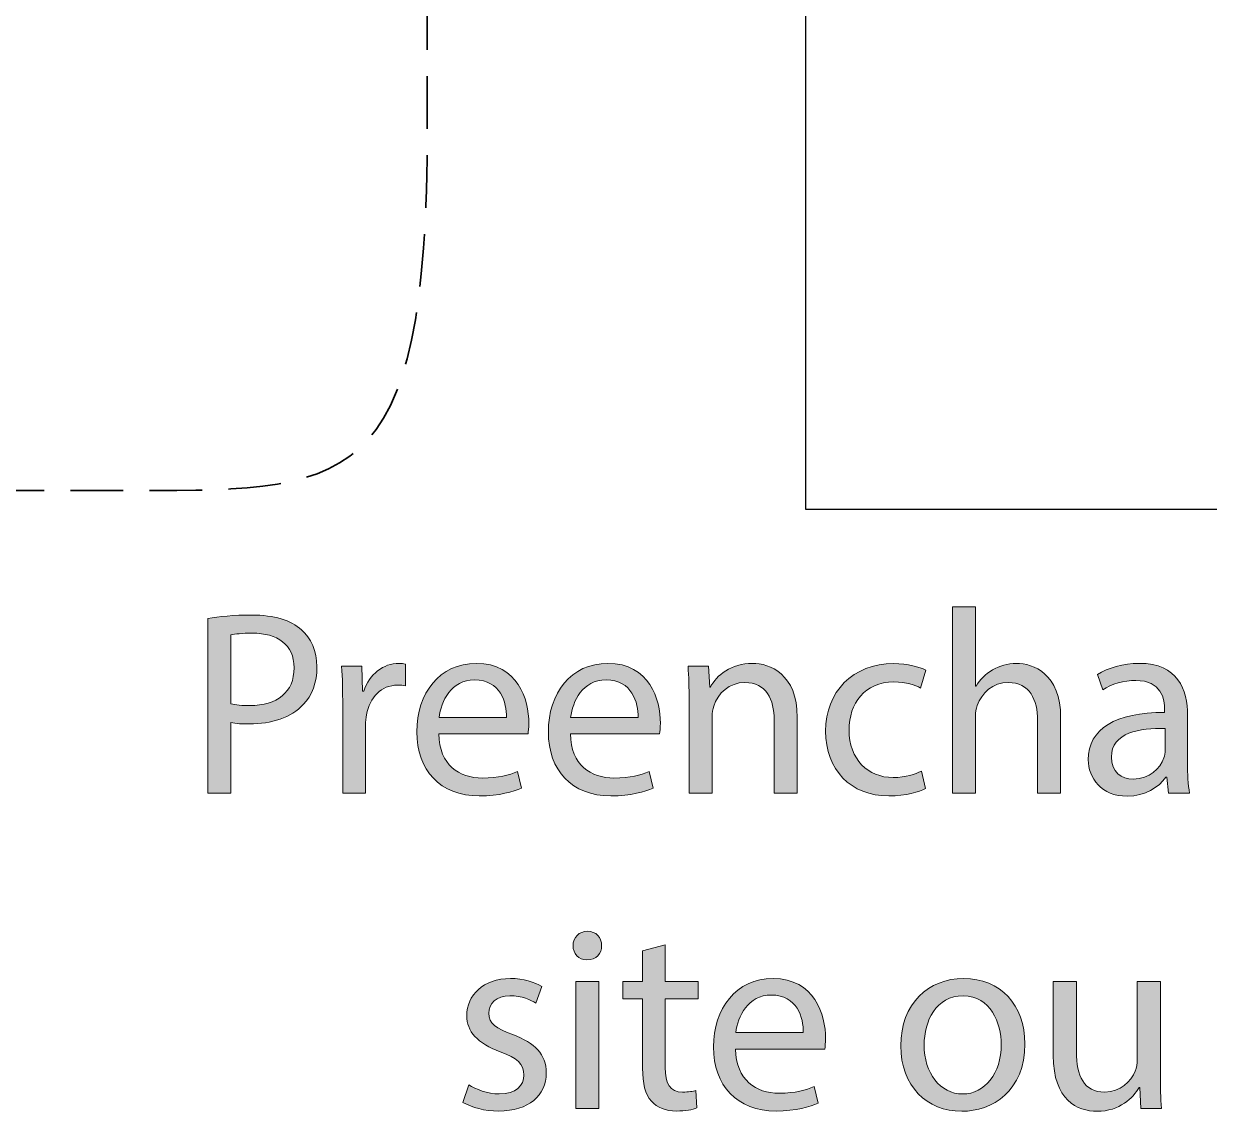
# Model space of a CAD drawing. Header units: inches. Extents: x -507 to 1392, y -754 to 68.
# Drawn here: x 800.08 to 845.22, y -157.36 to -115.95 of the extents above; entities that cross this region are included whole.
import ezdxf

# ---------------------------------------------------------------- set-up
doc = ezdxf.new("R2010")
doc.units = ezdxf.units.IN
doc.header["$MEASUREMENT"] = 0
doc.linetypes.add('AI-Linetype-4', pattern=[3.008832, 2.005888, -1.002944])
doc.layers.add('back', color=7, linetype='Continuous')
picture_1 = doc.add_image_def('image63.png', size_in_pixel=(537, 452))

# ---------------------------------------------------------------- blocks, each defined once
blk = doc.blocks.new('block 166')
at = {"layer": 'back'}
image = blk.add_image(picture_1, insert=(829.857, -134.44), size_in_units=(128.88, 108.48), dxfattribs=at)
blk = doc.blocks.new('block 165')
at = {"layer": 'back'}
blk.add_blockref('block 166', (0, 0), dxfattribs=at)
blk = doc.blocks.new('block 185')
at = {"layer": 'back', "color": 7, "linetype": 'AI-Linetype-4', "lineweight": 35, "true_color": 0xffffff}
blk.add_open_spline([(762.746, -133.725), (771.227, -133.725), (798.792, -133.725), (803.542, -133.725), (812.5, -133.725), (815.443, -134.083), (815.443, -119.792), (815.443, -101.43), (815.443, -72.871), (815.443, -67.337), (815.443, -64.222), (818.266, -62.574), (820.225, -62.555), (824.061, -62.519), (828.601, -62.545), (831.878, -62.553)], degree=3, knots=[0, 0, 0, 0, 1, 1, 1, 2, 2, 2, 3, 3, 3, 4, 4, 4, 5, 5, 5, 5], dxfattribs=at)
blk = doc.blocks.new('block 184')
at = {"layer": 'back'}
blk.add_blockref('block 185', (0, 0), dxfattribs=at)
blk = doc.blocks.new('block 191')
at = {"layer": 'back', "true_color": 0x231f20}
h = blk.add_hatch(color=250, dxfattribs=at)
h.dxf.hatch_style = 2
edge = h.paths.add_edge_path()
edge.add_spline(control_points=[(807.093, -138.594), (807.513, -138.524), (808.062, -138.464), (808.762, -138.464), (809.621, -138.464), (810.251, -138.664), (810.65, -139.023), (811.021, -139.343), (811.24, -139.833), (811.24, -140.433), (811.24, -141.042), (811.061, -141.522), (810.721, -141.872), (810.261, -142.362), (809.512, -142.611), (808.662, -142.611), (808.402, -142.611), (808.162, -142.602), (807.962, -142.551), (807.962, -142.551), (807.962, -145.25), (807.962, -145.25), (807.962, -145.25), (807.093, -145.25), (807.093, -145.25), (807.093, -145.25), (807.093, -138.594), (807.093, -138.594)], knot_values=[0, 0, 0, 0, 1, 1, 1, 2, 2, 2, 3, 3, 3, 4, 4, 4, 5, 5, 5, 6, 6, 6, 7, 7, 7, 8, 8, 8, 9, 9, 9, 9], degree=3, periodic=1)
edge = h.paths.add_edge_path()
edge.add_spline(control_points=[(807.962, -141.842), (808.152, -141.892), (808.393, -141.912), (808.682, -141.912), (809.731, -141.912), (810.371, -141.402), (810.371, -140.473), (810.371, -139.583), (809.741, -139.153), (808.782, -139.153), (808.402, -139.153), (808.112, -139.183), (807.962, -139.223), (807.962, -139.223), (807.962, -141.842), (807.962, -141.842)], knot_values=[0, 0, 0, 0, 1, 1, 1, 2, 2, 2, 3, 3, 3, 4, 4, 4, 5, 5, 5, 5], degree=3, periodic=1)
h = blk.add_hatch(color=250, dxfattribs=at)
h.dxf.hatch_style = 2
edge = h.paths.add_edge_path()
edge.add_spline(control_points=[(835.442, -138.154), (835.442, -138.154), (836.322, -138.154), (836.322, -138.154), (836.322, -138.154), (836.322, -141.172), (836.322, -141.172), (836.322, -141.172), (836.342, -141.172), (836.342, -141.172), (836.482, -140.922), (836.702, -140.703), (836.972, -140.553), (837.231, -140.403), (837.542, -140.303), (837.871, -140.303), (838.521, -140.303), (839.561, -140.703), (839.561, -142.372), (839.561, -142.372), (839.561, -145.25), (839.561, -145.25), (839.561, -145.25), (838.681, -145.25), (838.681, -145.25), (838.681, -145.25), (838.681, -142.472), (838.681, -142.472), (838.681, -141.692), (838.391, -141.032), (837.562, -141.032), (836.992, -141.032), (836.542, -141.432), (836.382, -141.912), (836.332, -142.032), (836.322, -142.162), (836.322, -142.332), (836.322, -142.332), (836.322, -145.25), (836.322, -145.25), (836.322, -145.25), (835.442, -145.25), (835.442, -145.25), (835.442, -145.25), (835.442, -138.154), (835.442, -138.154)], knot_values=[0, 0, 0, 0, 1, 1, 1, 2, 2, 2, 3, 3, 3, 4, 4, 4, 5, 5, 5, 6, 6, 6, 7, 7, 7, 8, 8, 8, 9, 9, 9, 10, 10, 10, 11, 11, 11, 12, 12, 12, 13, 13, 13, 14, 14, 14, 15, 15, 15, 15], degree=3, periodic=1)
h = blk.add_hatch(color=250, dxfattribs=at)
h.dxf.hatch_style = 2
edge = h.paths.add_edge_path()
edge.add_spline(control_points=[(812.223, -141.922), (812.223, -141.352), (812.213, -140.862), (812.183, -140.413), (812.183, -140.413), (812.952, -140.413), (812.952, -140.413), (812.952, -140.413), (812.982, -141.362), (812.982, -141.362), (812.982, -141.362), (813.022, -141.362), (813.022, -141.362), (813.242, -140.712), (813.772, -140.303), (814.362, -140.303), (814.462, -140.303), (814.531, -140.312), (814.611, -140.333), (814.611, -140.333), (814.611, -141.162), (814.611, -141.162), (814.521, -141.142), (814.432, -141.132), (814.312, -141.132), (813.692, -141.132), (813.252, -141.602), (813.133, -142.262), (813.112, -142.381), (813.093, -142.521), (813.093, -142.671), (813.093, -142.671), (813.093, -145.25), (813.093, -145.25), (813.093, -145.25), (812.223, -145.25), (812.223, -145.25), (812.223, -145.25), (812.223, -141.922), (812.223, -141.922)], knot_values=[0, 0, 0, 0, 1, 1, 1, 2, 2, 2, 3, 3, 3, 4, 4, 4, 5, 5, 5, 6, 6, 6, 7, 7, 7, 8, 8, 8, 9, 9, 9, 10, 10, 10, 11, 11, 11, 12, 12, 12, 13, 13, 13, 13], degree=3, periodic=1)
h = blk.add_hatch(color=250, dxfattribs=at)
h.dxf.hatch_style = 2
edge = h.paths.add_edge_path()
edge.add_spline(control_points=[(815.883, -142.991), (815.902, -144.181), (816.662, -144.67), (817.542, -144.67), (818.172, -144.67), (818.551, -144.561), (818.881, -144.42), (818.881, -144.42), (819.031, -145.05), (819.031, -145.05), (818.721, -145.19), (818.191, -145.35), (817.422, -145.35), (815.933, -145.35), (815.043, -144.371), (815.043, -142.911), (815.043, -141.452), (815.902, -140.303), (817.312, -140.303), (818.891, -140.303), (819.311, -141.692), (819.311, -142.582), (819.311, -142.761), (819.291, -142.901), (819.281, -142.991), (819.281, -142.991), (815.883, -142.991), (815.883, -142.991)], knot_values=[0, 0, 0, 0, 1, 1, 1, 2, 2, 2, 3, 3, 3, 4, 4, 4, 5, 5, 5, 6, 6, 6, 7, 7, 7, 8, 8, 8, 9, 9, 9, 9], degree=3, periodic=1)
edge = h.paths.add_edge_path()
edge.add_spline(control_points=[(818.461, -142.362), (818.472, -141.802), (818.231, -140.933), (817.242, -140.933), (816.353, -140.933), (815.963, -141.752), (815.893, -142.362), (815.893, -142.362), (818.461, -142.362), (818.461, -142.362)], knot_values=[0, 0, 0, 0, 1, 1, 1, 2, 2, 2, 3, 3, 3, 3], degree=3, periodic=1)
h = blk.add_hatch(color=250, dxfattribs=at)
h.dxf.hatch_style = 2
edge = h.paths.add_edge_path()
edge.add_spline(control_points=[(820.893, -142.991), (820.912, -144.181), (821.672, -144.67), (822.552, -144.67), (823.182, -144.67), (823.561, -144.561), (823.891, -144.42), (823.891, -144.42), (824.041, -145.05), (824.041, -145.05), (823.73, -145.19), (823.201, -145.35), (822.432, -145.35), (820.942, -145.35), (820.053, -144.371), (820.053, -142.911), (820.053, -141.452), (820.912, -140.303), (822.321, -140.303), (823.9, -140.303), (824.32, -141.692), (824.32, -142.582), (824.32, -142.761), (824.301, -142.901), (824.291, -142.991), (824.291, -142.991), (820.893, -142.991), (820.893, -142.991)], knot_values=[0, 0, 0, 0, 1, 1, 1, 2, 2, 2, 3, 3, 3, 4, 4, 4, 5, 5, 5, 6, 6, 6, 7, 7, 7, 8, 8, 8, 9, 9, 9, 9], degree=3, periodic=1)
edge = h.paths.add_edge_path()
edge.add_spline(control_points=[(823.471, -142.362), (823.481, -141.802), (823.241, -140.933), (822.252, -140.933), (821.362, -140.933), (820.973, -141.752), (820.902, -142.362), (820.902, -142.362), (823.471, -142.362), (823.471, -142.362)], knot_values=[0, 0, 0, 0, 1, 1, 1, 2, 2, 2, 3, 3, 3, 3], degree=3, periodic=1)
h = blk.add_hatch(color=250, dxfattribs=at)
h.dxf.hatch_style = 2
edge = h.paths.add_edge_path()
edge.add_spline(control_points=[(825.413, -141.722), (825.413, -141.222), (825.403, -140.812), (825.373, -140.413), (825.373, -140.413), (826.152, -140.413), (826.152, -140.413), (826.152, -140.413), (826.202, -141.212), (826.202, -141.212), (826.202, -141.212), (826.223, -141.212), (826.223, -141.212), (826.462, -140.752), (827.022, -140.303), (827.821, -140.303), (828.491, -140.303), (829.53, -140.703), (829.53, -142.362), (829.53, -142.362), (829.53, -145.25), (829.53, -145.25), (829.53, -145.25), (828.651, -145.25), (828.651, -145.25), (828.651, -145.25), (828.651, -142.461), (828.651, -142.461), (828.651, -141.682), (828.361, -141.032), (827.532, -141.032), (826.952, -141.032), (826.502, -141.442), (826.353, -141.932), (826.312, -142.042), (826.292, -142.192), (826.292, -142.342), (826.292, -142.342), (826.292, -145.25), (826.292, -145.25), (826.292, -145.25), (825.413, -145.25), (825.413, -145.25), (825.413, -145.25), (825.413, -141.722), (825.413, -141.722)], knot_values=[0, 0, 0, 0, 1, 1, 1, 2, 2, 2, 3, 3, 3, 4, 4, 4, 5, 5, 5, 6, 6, 6, 7, 7, 7, 8, 8, 8, 9, 9, 9, 10, 10, 10, 11, 11, 11, 12, 12, 12, 13, 13, 13, 14, 14, 14, 15, 15, 15, 15], degree=3, periodic=1)
h = blk.add_hatch(color=250, dxfattribs=at)
h.dxf.hatch_style = 2
edge = h.paths.add_edge_path()
edge.add_spline(control_points=[(834.411, -145.07), (834.181, -145.19), (833.671, -145.35), (833.021, -145.35), (831.562, -145.35), (830.613, -144.36), (830.613, -142.881), (830.613, -141.392), (831.633, -140.312), (833.212, -140.312), (833.731, -140.312), (834.191, -140.443), (834.431, -140.562), (834.431, -140.562), (834.23, -141.242), (834.23, -141.242), (834.021, -141.122), (833.691, -141.012), (833.212, -141.012), (832.103, -141.012), (831.503, -141.832), (831.503, -142.841), (831.503, -143.961), (832.222, -144.65), (833.182, -144.65), (833.682, -144.65), (834.011, -144.521), (834.261, -144.411), (834.261, -144.411), (834.411, -145.07), (834.411, -145.07)], knot_values=[0, 0, 0, 0, 1, 1, 1, 2, 2, 2, 3, 3, 3, 4, 4, 4, 5, 5, 5, 6, 6, 6, 7, 7, 7, 8, 8, 8, 9, 9, 9, 10, 10, 10, 10], degree=3, periodic=1)
h = blk.add_hatch(color=250, dxfattribs=at)
h.dxf.hatch_style = 2
edge = h.paths.add_edge_path()
edge.add_spline(control_points=[(843.671, -145.25), (843.671, -145.25), (843.602, -144.64), (843.602, -144.64), (843.602, -144.64), (843.571, -144.64), (843.571, -144.64), (843.301, -145.02), (842.781, -145.36), (842.092, -145.36), (841.112, -145.36), (840.612, -144.67), (840.612, -143.971), (840.612, -142.801), (841.652, -142.162), (843.521, -142.172), (843.521, -142.172), (843.521, -142.072), (843.521, -142.072), (843.521, -141.672), (843.411, -140.952), (842.422, -140.952), (841.972, -140.952), (841.502, -141.092), (841.162, -141.312), (841.162, -141.312), (840.963, -140.732), (840.963, -140.732), (841.362, -140.473), (841.942, -140.303), (842.552, -140.303), (844.031, -140.303), (844.391, -141.312), (844.391, -142.282), (844.391, -142.282), (844.391, -144.091), (844.391, -144.091), (844.391, -144.51), (844.411, -144.92), (844.471, -145.25), (844.471, -145.25), (843.671, -145.25), (843.671, -145.25)], knot_values=[0, 0, 0, 0, 1, 1, 1, 2, 2, 2, 3, 3, 3, 4, 4, 4, 5, 5, 5, 6, 6, 6, 7, 7, 7, 8, 8, 8, 9, 9, 9, 10, 10, 10, 11, 11, 11, 12, 12, 12, 13, 13, 13, 14, 14, 14, 14], degree=3, periodic=1)
edge = h.paths.add_edge_path()
edge.add_spline(control_points=[(843.541, -142.781), (842.582, -142.761), (841.492, -142.931), (841.492, -143.871), (841.492, -144.44), (841.872, -144.71), (842.322, -144.71), (842.951, -144.71), (843.352, -144.311), (843.491, -143.901), (843.521, -143.811), (843.541, -143.711), (843.541, -143.621), (843.541, -143.621), (843.541, -142.781), (843.541, -142.781)], knot_values=[0, 0, 0, 0, 1, 1, 1, 2, 2, 2, 3, 3, 3, 4, 4, 4, 5, 5, 5, 5], degree=3, periodic=1)
h = blk.add_hatch(color=250, dxfattribs=at)
h.dxf.hatch_style = 2
edge = h.paths.add_edge_path()
edge.add_spline(control_points=[(822.082, -151.053), (822.093, -151.353), (821.872, -151.593), (821.522, -151.593), (821.213, -151.593), (820.993, -151.353), (820.993, -151.053), (820.993, -150.744), (821.223, -150.504), (821.543, -150.504), (821.872, -150.504), (822.082, -150.744), (822.082, -151.053)], knot_values=[0, 0, 0, 0, 1, 1, 1, 2, 2, 2, 3, 3, 3, 4, 4, 4, 4], degree=3, periodic=1)
h.paths.add_polyline_path([(821.103, -157.25), (821.103, -152.413), (821.982, -152.413), (821.982, -157.25)])
h = blk.add_hatch(color=250, dxfattribs=at)
h.dxf.hatch_style = 2
edge = h.paths.add_edge_path()
edge.add_spline(control_points=[(824.502, -151.023), (824.502, -151.023), (824.502, -152.413), (824.502, -152.413), (824.502, -152.413), (825.762, -152.413), (825.762, -152.413), (825.762, -152.413), (825.762, -153.083), (825.762, -153.083), (825.762, -153.083), (824.502, -153.083), (824.502, -153.083), (824.502, -153.083), (824.502, -155.691), (824.502, -155.691), (824.502, -156.291), (824.672, -156.63), (825.162, -156.63), (825.392, -156.63), (825.562, -156.601), (825.672, -156.57), (825.672, -156.57), (825.712, -157.23), (825.712, -157.23), (825.542, -157.3), (825.271, -157.35), (824.932, -157.35), (824.522, -157.35), (824.192, -157.22), (823.982, -156.98), (823.732, -156.72), (823.643, -156.291), (823.643, -155.721), (823.643, -155.721), (823.643, -153.083), (823.643, -153.083), (823.643, -153.083), (822.893, -153.083), (822.893, -153.083), (822.893, -153.083), (822.893, -152.413), (822.893, -152.413), (822.893, -152.413), (823.643, -152.413), (823.643, -152.413), (823.643, -152.413), (823.643, -151.253), (823.643, -151.253), (823.643, -151.253), (824.502, -151.023), (824.502, -151.023)], knot_values=[0, 0, 0, 0, 1, 1, 1, 2, 2, 2, 3, 3, 3, 4, 4, 4, 5, 5, 5, 6, 6, 6, 7, 7, 7, 8, 8, 8, 9, 9, 9, 10, 10, 10, 11, 11, 11, 12, 12, 12, 13, 13, 13, 14, 14, 14, 15, 15, 15, 16, 16, 16, 17, 17, 17, 17], degree=3, periodic=1)
h = blk.add_hatch(color=250, dxfattribs=at)
h.dxf.hatch_style = 2
edge = h.paths.add_edge_path()
edge.add_spline(control_points=[(817.023, -156.351), (817.283, -156.521), (817.742, -156.7), (818.183, -156.7), (818.822, -156.7), (819.122, -156.38), (819.122, -155.98), (819.122, -155.561), (818.872, -155.331), (818.223, -155.091), (817.353, -154.781), (816.943, -154.302), (816.943, -153.722), (816.943, -152.942), (817.572, -152.303), (818.612, -152.303), (819.102, -152.303), (819.531, -152.443), (819.802, -152.603), (819.802, -152.603), (819.582, -153.242), (819.582, -153.242), (819.392, -153.122), (819.042, -152.962), (818.592, -152.962), (818.072, -152.962), (817.782, -153.262), (817.782, -153.622), (817.782, -154.022), (818.072, -154.202), (818.702, -154.441), (819.542, -154.761), (819.972, -155.181), (819.972, -155.901), (819.972, -156.75), (819.312, -157.35), (818.162, -157.35), (817.633, -157.35), (817.143, -157.22), (816.803, -157.02), (816.803, -157.02), (817.023, -156.351), (817.023, -156.351)], knot_values=[0, 0, 0, 0, 1, 1, 1, 2, 2, 2, 3, 3, 3, 4, 4, 4, 5, 5, 5, 6, 6, 6, 7, 7, 7, 8, 8, 8, 9, 9, 9, 10, 10, 10, 11, 11, 11, 12, 12, 12, 13, 13, 13, 14, 14, 14, 14], degree=3, periodic=1)
h = blk.add_hatch(color=250, dxfattribs=at)
h.dxf.hatch_style = 2
edge = h.paths.add_edge_path()
edge.add_spline(control_points=[(827.183, -154.991), (827.202, -156.181), (827.962, -156.67), (828.842, -156.67), (829.472, -156.67), (829.851, -156.561), (830.181, -156.42), (830.181, -156.42), (830.331, -157.05), (830.331, -157.05), (830.021, -157.19), (829.491, -157.35), (828.722, -157.35), (827.232, -157.35), (826.343, -156.371), (826.343, -154.911), (826.343, -153.452), (827.202, -152.303), (828.611, -152.303), (830.19, -152.303), (830.61, -153.692), (830.61, -154.582), (830.61, -154.761), (830.591, -154.901), (830.581, -154.991), (830.581, -154.991), (827.183, -154.991), (827.183, -154.991)], knot_values=[0, 0, 0, 0, 1, 1, 1, 2, 2, 2, 3, 3, 3, 4, 4, 4, 5, 5, 5, 6, 6, 6, 7, 7, 7, 8, 8, 8, 9, 9, 9, 9], degree=3, periodic=1)
edge = h.paths.add_edge_path()
edge.add_spline(control_points=[(829.761, -154.362), (829.771, -153.802), (829.531, -152.933), (828.542, -152.933), (827.652, -152.933), (827.263, -153.752), (827.192, -154.362), (827.192, -154.362), (829.761, -154.362), (829.761, -154.362)], knot_values=[0, 0, 0, 0, 1, 1, 1, 2, 2, 2, 3, 3, 3, 3], degree=3, periodic=1)
h = blk.add_hatch(color=250, dxfattribs=at)
h.dxf.hatch_style = 2
edge = h.paths.add_edge_path()
edge.add_spline(control_points=[(838.2, -154.792), (838.2, -156.581), (836.961, -157.36), (835.792, -157.36), (834.482, -157.36), (833.473, -156.4), (833.473, -154.871), (833.473, -153.252), (834.532, -152.303), (835.871, -152.303), (837.261, -152.303), (838.2, -153.312), (838.2, -154.792)], knot_values=[0, 0, 0, 0, 1, 1, 1, 2, 2, 2, 3, 3, 3, 4, 4, 4, 4], degree=3, periodic=1)
edge = h.paths.add_edge_path()
edge.add_spline(control_points=[(834.362, -154.841), (834.362, -155.901), (834.972, -156.7), (835.831, -156.7), (836.671, -156.7), (837.301, -155.911), (837.301, -154.821), (837.301, -154.002), (836.891, -152.962), (835.852, -152.962), (834.812, -152.962), (834.362, -153.922), (834.362, -154.841)], knot_values=[0, 0, 0, 0, 1, 1, 1, 2, 2, 2, 3, 3, 3, 4, 4, 4, 4], degree=3, periodic=1)
h = blk.add_hatch(color=250, dxfattribs=at)
h.dxf.hatch_style = 2
edge = h.paths.add_edge_path()
edge.add_spline(control_points=[(843.36, -155.931), (843.36, -156.431), (843.37, -156.87), (843.4, -157.25), (843.4, -157.25), (842.62, -157.25), (842.62, -157.25), (842.62, -157.25), (842.57, -156.46), (842.57, -156.46), (842.57, -156.46), (842.551, -156.46), (842.551, -156.46), (842.32, -156.85), (841.811, -157.36), (840.951, -157.36), (840.191, -157.36), (839.282, -156.94), (839.282, -155.241), (839.282, -155.241), (839.282, -152.413), (839.282, -152.413), (839.282, -152.413), (840.162, -152.413), (840.162, -152.413), (840.162, -152.413), (840.162, -155.091), (840.162, -155.091), (840.162, -156.011), (840.441, -156.63), (841.241, -156.63), (841.831, -156.63), (842.241, -156.221), (842.4, -155.831), (842.45, -155.701), (842.48, -155.541), (842.48, -155.381), (842.48, -155.381), (842.48, -152.413), (842.48, -152.413), (842.48, -152.413), (843.36, -152.413), (843.36, -152.413), (843.36, -152.413), (843.36, -155.931), (843.36, -155.931)], knot_values=[0, 0, 0, 0, 1, 1, 1, 2, 2, 2, 3, 3, 3, 4, 4, 4, 5, 5, 5, 6, 6, 6, 7, 7, 7, 8, 8, 8, 9, 9, 9, 10, 10, 10, 11, 11, 11, 12, 12, 12, 13, 13, 13, 14, 14, 14, 15, 15, 15, 15], degree=3, periodic=1)
at = {"layer": 'back', "lineweight": 0}
blk.add_lwpolyline([(821.103, -157.25), (821.103, -152.413), (821.982, -152.413), (821.982, -157.25), (821.103, -157.25)], dxfattribs=at)
for points, knots in [([(807.093, -138.594), (807.513, -138.524), (808.062, -138.464), (808.762, -138.464), (809.621, -138.464), (810.251, -138.664), (810.65, -139.023), (811.021, -139.343), (811.24, -139.833), (811.24, -140.433), (811.24, -141.042), (811.061, -141.522), (810.721, -141.872), (810.261, -142.362), (809.512, -142.611), (808.662, -142.611), (808.402, -142.611), (808.162, -142.602), (807.962, -142.551), (807.962, -142.551), (807.962, -145.25), (807.962, -145.25), (807.962, -145.25), (807.093, -145.25), (807.093, -145.25), (807.093, -145.25), (807.093, -138.594), (807.093, -138.594)], [0, 0, 0, 0, 1, 1, 1, 2, 2, 2, 3, 3, 3, 4, 4, 4, 5, 5, 5, 6, 6, 6, 7, 7, 7, 8, 8, 8, 9, 9, 9, 9]), ([(835.442, -138.154), (835.442, -138.154), (836.322, -138.154), (836.322, -138.154), (836.322, -138.154), (836.322, -141.172), (836.322, -141.172), (836.322, -141.172), (836.342, -141.172), (836.342, -141.172), (836.482, -140.922), (836.702, -140.703), (836.972, -140.553), (837.231, -140.403), (837.542, -140.303), (837.871, -140.303), (838.521, -140.303), (839.561, -140.703), (839.561, -142.372), (839.561, -142.372), (839.561, -145.25), (839.561, -145.25), (839.561, -145.25), (838.681, -145.25), (838.681, -145.25), (838.681, -145.25), (838.681, -142.472), (838.681, -142.472), (838.681, -141.692), (838.391, -141.032), (837.562, -141.032), (836.992, -141.032), (836.542, -141.432), (836.382, -141.912), (836.332, -142.032), (836.322, -142.162), (836.322, -142.332), (836.322, -142.332), (836.322, -145.25), (836.322, -145.25), (836.322, -145.25), (835.442, -145.25), (835.442, -145.25), (835.442, -145.25), (835.442, -138.154), (835.442, -138.154)], [0, 0, 0, 0, 1, 1, 1, 2, 2, 2, 3, 3, 3, 4, 4, 4, 5, 5, 5, 6, 6, 6, 7, 7, 7, 8, 8, 8, 9, 9, 9, 10, 10, 10, 11, 11, 11, 12, 12, 12, 13, 13, 13, 14, 14, 14, 15, 15, 15, 15]), ([(807.962, -141.842), (808.152, -141.892), (808.393, -141.912), (808.682, -141.912), (809.731, -141.912), (810.371, -141.402), (810.371, -140.473), (810.371, -139.583), (809.741, -139.153), (808.782, -139.153), (808.402, -139.153), (808.112, -139.183), (807.962, -139.223), (807.962, -139.223), (807.962, -141.842), (807.962, -141.842)], [0, 0, 0, 0, 1, 1, 1, 2, 2, 2, 3, 3, 3, 4, 4, 4, 5, 5, 5, 5]), ([(812.223, -141.922), (812.223, -141.352), (812.213, -140.862), (812.183, -140.413), (812.183, -140.413), (812.952, -140.413), (812.952, -140.413), (812.952, -140.413), (812.982, -141.362), (812.982, -141.362), (812.982, -141.362), (813.022, -141.362), (813.022, -141.362), (813.242, -140.712), (813.772, -140.303), (814.362, -140.303), (814.462, -140.303), (814.531, -140.312), (814.611, -140.333), (814.611, -140.333), (814.611, -141.162), (814.611, -141.162), (814.521, -141.142), (814.432, -141.132), (814.312, -141.132), (813.692, -141.132), (813.252, -141.602), (813.133, -142.262), (813.112, -142.381), (813.093, -142.521), (813.093, -142.671), (813.093, -142.671), (813.093, -145.25), (813.093, -145.25), (813.093, -145.25), (812.223, -145.25), (812.223, -145.25), (812.223, -145.25), (812.223, -141.922), (812.223, -141.922)], [0, 0, 0, 0, 1, 1, 1, 2, 2, 2, 3, 3, 3, 4, 4, 4, 5, 5, 5, 6, 6, 6, 7, 7, 7, 8, 8, 8, 9, 9, 9, 10, 10, 10, 11, 11, 11, 12, 12, 12, 13, 13, 13, 13]), ([(815.883, -142.991), (815.902, -144.181), (816.662, -144.67), (817.542, -144.67), (818.172, -144.67), (818.551, -144.561), (818.881, -144.42), (818.881, -144.42), (819.031, -145.05), (819.031, -145.05), (818.721, -145.19), (818.191, -145.35), (817.422, -145.35), (815.933, -145.35), (815.043, -144.371), (815.043, -142.911), (815.043, -141.452), (815.902, -140.303), (817.312, -140.303), (818.891, -140.303), (819.311, -141.692), (819.311, -142.582), (819.311, -142.761), (819.291, -142.901), (819.281, -142.991), (819.281, -142.991), (815.883, -142.991), (815.883, -142.991)], [0, 0, 0, 0, 1, 1, 1, 2, 2, 2, 3, 3, 3, 4, 4, 4, 5, 5, 5, 6, 6, 6, 7, 7, 7, 8, 8, 8, 9, 9, 9, 9]), ([(820.893, -142.991), (820.912, -144.181), (821.672, -144.67), (822.552, -144.67), (823.182, -144.67), (823.561, -144.561), (823.891, -144.42), (823.891, -144.42), (824.041, -145.05), (824.041, -145.05), (823.73, -145.19), (823.201, -145.35), (822.432, -145.35), (820.942, -145.35), (820.053, -144.371), (820.053, -142.911), (820.053, -141.452), (820.912, -140.303), (822.321, -140.303), (823.9, -140.303), (824.32, -141.692), (824.32, -142.582), (824.32, -142.761), (824.301, -142.901), (824.291, -142.991), (824.291, -142.991), (820.893, -142.991), (820.893, -142.991)], [0, 0, 0, 0, 1, 1, 1, 2, 2, 2, 3, 3, 3, 4, 4, 4, 5, 5, 5, 6, 6, 6, 7, 7, 7, 8, 8, 8, 9, 9, 9, 9]), ([(825.413, -141.722), (825.413, -141.222), (825.403, -140.812), (825.373, -140.413), (825.373, -140.413), (826.152, -140.413), (826.152, -140.413), (826.152, -140.413), (826.202, -141.212), (826.202, -141.212), (826.202, -141.212), (826.223, -141.212), (826.223, -141.212), (826.462, -140.752), (827.022, -140.303), (827.821, -140.303), (828.491, -140.303), (829.53, -140.703), (829.53, -142.362), (829.53, -142.362), (829.53, -145.25), (829.53, -145.25), (829.53, -145.25), (828.651, -145.25), (828.651, -145.25), (828.651, -145.25), (828.651, -142.461), (828.651, -142.461), (828.651, -141.682), (828.361, -141.032), (827.532, -141.032), (826.952, -141.032), (826.502, -141.442), (826.353, -141.932), (826.312, -142.042), (826.292, -142.192), (826.292, -142.342), (826.292, -142.342), (826.292, -145.25), (826.292, -145.25), (826.292, -145.25), (825.413, -145.25), (825.413, -145.25), (825.413, -145.25), (825.413, -141.722), (825.413, -141.722)], [0, 0, 0, 0, 1, 1, 1, 2, 2, 2, 3, 3, 3, 4, 4, 4, 5, 5, 5, 6, 6, 6, 7, 7, 7, 8, 8, 8, 9, 9, 9, 10, 10, 10, 11, 11, 11, 12, 12, 12, 13, 13, 13, 14, 14, 14, 15, 15, 15, 15]), ([(834.411, -145.07), (834.181, -145.19), (833.671, -145.35), (833.021, -145.35), (831.562, -145.35), (830.613, -144.36), (830.613, -142.881), (830.613, -141.392), (831.633, -140.312), (833.212, -140.312), (833.731, -140.312), (834.191, -140.443), (834.431, -140.562), (834.431, -140.562), (834.23, -141.242), (834.23, -141.242), (834.021, -141.122), (833.691, -141.012), (833.212, -141.012), (832.103, -141.012), (831.503, -141.832), (831.503, -142.841), (831.503, -143.961), (832.222, -144.65), (833.182, -144.65), (833.682, -144.65), (834.011, -144.521), (834.261, -144.411), (834.261, -144.411), (834.411, -145.07), (834.411, -145.07)], [0, 0, 0, 0, 1, 1, 1, 2, 2, 2, 3, 3, 3, 4, 4, 4, 5, 5, 5, 6, 6, 6, 7, 7, 7, 8, 8, 8, 9, 9, 9, 10, 10, 10, 10]), ([(843.671, -145.25), (843.671, -145.25), (843.602, -144.64), (843.602, -144.64), (843.602, -144.64), (843.571, -144.64), (843.571, -144.64), (843.301, -145.02), (842.781, -145.36), (842.092, -145.36), (841.112, -145.36), (840.612, -144.67), (840.612, -143.971), (840.612, -142.801), (841.652, -142.162), (843.521, -142.172), (843.521, -142.172), (843.521, -142.072), (843.521, -142.072), (843.521, -141.672), (843.411, -140.952), (842.422, -140.952), (841.972, -140.952), (841.502, -141.092), (841.162, -141.312), (841.162, -141.312), (840.963, -140.732), (840.963, -140.732), (841.362, -140.473), (841.942, -140.303), (842.552, -140.303), (844.031, -140.303), (844.391, -141.312), (844.391, -142.282), (844.391, -142.282), (844.391, -144.091), (844.391, -144.091), (844.391, -144.51), (844.411, -144.92), (844.471, -145.25), (844.471, -145.25), (843.671, -145.25), (843.671, -145.25)], [0, 0, 0, 0, 1, 1, 1, 2, 2, 2, 3, 3, 3, 4, 4, 4, 5, 5, 5, 6, 6, 6, 7, 7, 7, 8, 8, 8, 9, 9, 9, 10, 10, 10, 11, 11, 11, 12, 12, 12, 13, 13, 13, 14, 14, 14, 14]), ([(818.461, -142.362), (818.472, -141.802), (818.231, -140.933), (817.242, -140.933), (816.353, -140.933), (815.963, -141.752), (815.893, -142.362), (815.893, -142.362), (818.461, -142.362), (818.461, -142.362)], [0, 0, 0, 0, 1, 1, 1, 2, 2, 2, 3, 3, 3, 3]), ([(823.471, -142.362), (823.481, -141.802), (823.241, -140.933), (822.252, -140.933), (821.362, -140.933), (820.973, -141.752), (820.902, -142.362), (820.902, -142.362), (823.471, -142.362), (823.471, -142.362)], [0, 0, 0, 0, 1, 1, 1, 2, 2, 2, 3, 3, 3, 3]), ([(843.541, -142.781), (842.582, -142.761), (841.492, -142.931), (841.492, -143.871), (841.492, -144.44), (841.872, -144.71), (842.322, -144.71), (842.951, -144.71), (843.352, -144.311), (843.491, -143.901), (843.521, -143.811), (843.541, -143.711), (843.541, -143.621), (843.541, -143.621), (843.541, -142.781), (843.541, -142.781)], [0, 0, 0, 0, 1, 1, 1, 2, 2, 2, 3, 3, 3, 4, 4, 4, 5, 5, 5, 5]), ([(822.082, -151.053), (822.093, -151.353), (821.872, -151.593), (821.522, -151.593), (821.213, -151.593), (820.993, -151.353), (820.993, -151.053), (820.993, -150.744), (821.223, -150.504), (821.543, -150.504), (821.872, -150.504), (822.082, -150.744), (822.082, -151.053)], [0, 0, 0, 0, 1, 1, 1, 2, 2, 2, 3, 3, 3, 4, 4, 4, 4]), ([(824.502, -151.023), (824.502, -151.023), (824.502, -152.413), (824.502, -152.413), (824.502, -152.413), (825.762, -152.413), (825.762, -152.413), (825.762, -152.413), (825.762, -153.083), (825.762, -153.083), (825.762, -153.083), (824.502, -153.083), (824.502, -153.083), (824.502, -153.083), (824.502, -155.691), (824.502, -155.691), (824.502, -156.291), (824.672, -156.63), (825.162, -156.63), (825.392, -156.63), (825.562, -156.601), (825.672, -156.57), (825.672, -156.57), (825.712, -157.23), (825.712, -157.23), (825.542, -157.3), (825.271, -157.35), (824.932, -157.35), (824.522, -157.35), (824.192, -157.22), (823.982, -156.98), (823.732, -156.72), (823.643, -156.291), (823.643, -155.721), (823.643, -155.721), (823.643, -153.083), (823.643, -153.083), (823.643, -153.083), (822.893, -153.083), (822.893, -153.083), (822.893, -153.083), (822.893, -152.413), (822.893, -152.413), (822.893, -152.413), (823.643, -152.413), (823.643, -152.413), (823.643, -152.413), (823.643, -151.253), (823.643, -151.253), (823.643, -151.253), (824.502, -151.023), (824.502, -151.023)], [0, 0, 0, 0, 1, 1, 1, 2, 2, 2, 3, 3, 3, 4, 4, 4, 5, 5, 5, 6, 6, 6, 7, 7, 7, 8, 8, 8, 9, 9, 9, 10, 10, 10, 11, 11, 11, 12, 12, 12, 13, 13, 13, 14, 14, 14, 15, 15, 15, 16, 16, 16, 17, 17, 17, 17]), ([(817.023, -156.351), (817.283, -156.521), (817.742, -156.7), (818.183, -156.7), (818.822, -156.7), (819.122, -156.38), (819.122, -155.98), (819.122, -155.561), (818.872, -155.331), (818.223, -155.091), (817.353, -154.781), (816.943, -154.302), (816.943, -153.722), (816.943, -152.942), (817.572, -152.303), (818.612, -152.303), (819.102, -152.303), (819.531, -152.443), (819.802, -152.603), (819.802, -152.603), (819.582, -153.242), (819.582, -153.242), (819.392, -153.122), (819.042, -152.962), (818.592, -152.962), (818.072, -152.962), (817.782, -153.262), (817.782, -153.622), (817.782, -154.022), (818.072, -154.202), (818.702, -154.441), (819.542, -154.761), (819.972, -155.181), (819.972, -155.901), (819.972, -156.75), (819.312, -157.35), (818.162, -157.35), (817.633, -157.35), (817.143, -157.22), (816.803, -157.02), (816.803, -157.02), (817.023, -156.351), (817.023, -156.351)], [0, 0, 0, 0, 1, 1, 1, 2, 2, 2, 3, 3, 3, 4, 4, 4, 5, 5, 5, 6, 6, 6, 7, 7, 7, 8, 8, 8, 9, 9, 9, 10, 10, 10, 11, 11, 11, 12, 12, 12, 13, 13, 13, 14, 14, 14, 14]), ([(827.183, -154.991), (827.202, -156.181), (827.962, -156.67), (828.842, -156.67), (829.472, -156.67), (829.851, -156.561), (830.181, -156.42), (830.181, -156.42), (830.331, -157.05), (830.331, -157.05), (830.021, -157.19), (829.491, -157.35), (828.722, -157.35), (827.232, -157.35), (826.343, -156.371), (826.343, -154.911), (826.343, -153.452), (827.202, -152.303), (828.611, -152.303), (830.19, -152.303), (830.61, -153.692), (830.61, -154.582), (830.61, -154.761), (830.591, -154.901), (830.581, -154.991), (830.581, -154.991), (827.183, -154.991), (827.183, -154.991)], [0, 0, 0, 0, 1, 1, 1, 2, 2, 2, 3, 3, 3, 4, 4, 4, 5, 5, 5, 6, 6, 6, 7, 7, 7, 8, 8, 8, 9, 9, 9, 9]), ([(838.2, -154.792), (838.2, -156.581), (836.961, -157.36), (835.792, -157.36), (834.482, -157.36), (833.473, -156.4), (833.473, -154.871), (833.473, -153.252), (834.532, -152.303), (835.871, -152.303), (837.261, -152.303), (838.2, -153.312), (838.2, -154.792)], [0, 0, 0, 0, 1, 1, 1, 2, 2, 2, 3, 3, 3, 4, 4, 4, 4]), ([(843.36, -155.931), (843.36, -156.431), (843.37, -156.87), (843.4, -157.25), (843.4, -157.25), (842.62, -157.25), (842.62, -157.25), (842.62, -157.25), (842.57, -156.46), (842.57, -156.46), (842.57, -156.46), (842.551, -156.46), (842.551, -156.46), (842.32, -156.85), (841.811, -157.36), (840.951, -157.36), (840.191, -157.36), (839.282, -156.94), (839.282, -155.241), (839.282, -155.241), (839.282, -152.413), (839.282, -152.413), (839.282, -152.413), (840.162, -152.413), (840.162, -152.413), (840.162, -152.413), (840.162, -155.091), (840.162, -155.091), (840.162, -156.011), (840.441, -156.63), (841.241, -156.63), (841.831, -156.63), (842.241, -156.221), (842.4, -155.831), (842.45, -155.701), (842.48, -155.541), (842.48, -155.381), (842.48, -155.381), (842.48, -152.413), (842.48, -152.413), (842.48, -152.413), (843.36, -152.413), (843.36, -152.413), (843.36, -152.413), (843.36, -155.931), (843.36, -155.931)], [0, 0, 0, 0, 1, 1, 1, 2, 2, 2, 3, 3, 3, 4, 4, 4, 5, 5, 5, 6, 6, 6, 7, 7, 7, 8, 8, 8, 9, 9, 9, 10, 10, 10, 11, 11, 11, 12, 12, 12, 13, 13, 13, 14, 14, 14, 15, 15, 15, 15]), ([(829.761, -154.362), (829.771, -153.802), (829.531, -152.933), (828.542, -152.933), (827.652, -152.933), (827.263, -153.752), (827.192, -154.362), (827.192, -154.362), (829.761, -154.362), (829.761, -154.362)], [0, 0, 0, 0, 1, 1, 1, 2, 2, 2, 3, 3, 3, 3]), ([(834.362, -154.841), (834.362, -155.901), (834.972, -156.7), (835.831, -156.7), (836.671, -156.7), (837.301, -155.911), (837.301, -154.821), (837.301, -154.002), (836.891, -152.962), (835.852, -152.962), (834.812, -152.962), (834.362, -153.922), (834.362, -154.841)], [0, 0, 0, 0, 1, 1, 1, 2, 2, 2, 3, 3, 3, 4, 4, 4, 4])]:
    blk.add_open_spline(points, degree=3, knots=knots, dxfattribs=at)

msp = doc.modelspace()

# ---------------------------------------------------------------- block references
at = {"layer": 'back'}
for name in ['block 165', 'block 184', 'block 191']:
    msp.add_blockref(name, (0, 0), dxfattribs=at)

doc.saveas('drawing.dxf')
